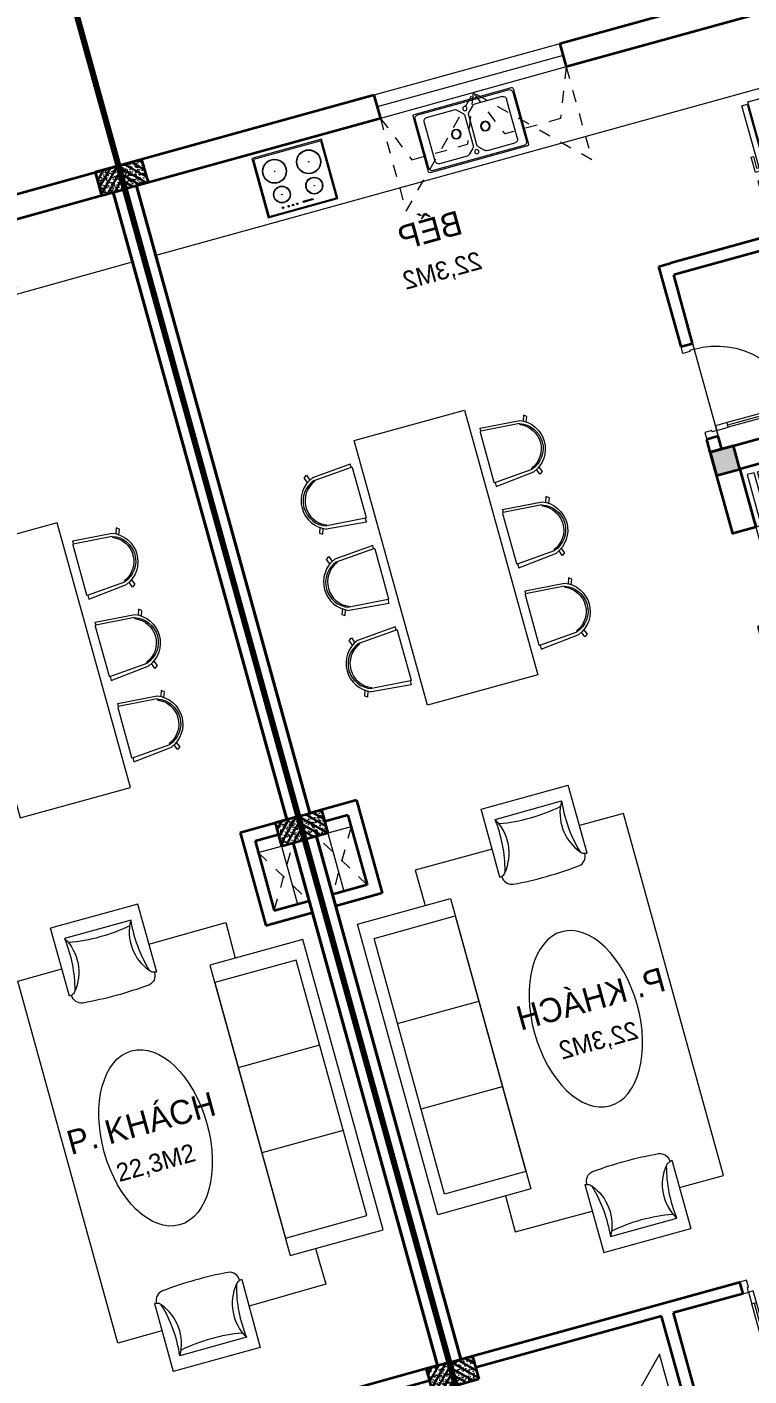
# Model space of a CAD drawing. Header units: metres. Extents: x 568336 to 569219, y 2065964 to 2066430.
# Drawn here: x 568537.99 to 568543.98, y 2066328.17 to 2066339.36 of the extents above; entities that cross this region are included whole.
import ezdxf

# ---------------------------------------------------------------- set-up
doc = ezdxf.new("R2010")
doc.units = ezdxf.units.M
for name, pattern in [('$AUDIT_BAD_LTYPE2', [0]), ('HIDDEN', [0.375, 0.25, -0.125]), ('HIDDEN2', [0.1875, 0.125, -0.0625])]:
    doc.linetypes.add(name, pattern=pattern)
doc.layers.get('0').update_dxf_attribs({"linetype": 'CONTINUOUS'})
for name, color, linetype, lineweight in [('-CONCRETE', 1, 'CONTINUOUS', 35), ('-DIM', 9, 'CONTINUOUS', 13), ('-DOOR', 137, 'CONTINUOUS', 9), ('-FURNITURE', 46, 'CONTINUOUS', 9), ('-HATCH', 8, 'CONTINUOUS', 5), ('-HIDE', 3, 'HIDDEN', 13), ('-LINE1', 7, 'CONTINUOUS', 18), ('-LINE2', 252, 'CONTINUOUS', 9), ('-STEEL1', 1, 'CONTINUOUS', 35), ('-WALL', 4, 'CONTINUOUS', 35), ('TEXT25', 2, 'CONTINUOUS', 13)]:
    doc.layers.add(name, color=color, linetype=linetype, lineweight=lineweight)
doc.styles.add('SVN_AVO_thuong', font='')
doc.styles.add('T1', font='', dxfattribs={"height": 200})
doc.styles.get('SVN_AVO_thuong').set_extended_font_data('SVN-Avo')
doc.styles.get('T1').set_extended_font_data('VNgeometric Light')

# ---------------------------------------------------------------- blocks, each defined once
blk = doc.blocks.new('*U152')
at = {"linetype": '$AUDIT_BAD_LTYPE2'}
for p, q in [((70, 100), (70, 699.9999999999982)), ((90, 699.9999999999982), (90, 100))]:
    blk.add_line(p, q, dxfattribs=at)
for points in [[(50, 699.9999999999982), (90, 699.9999999999982), (90, 799.9999999999982), (50, 799.9999999999982), (50, 699.9999999999982)], [(50, 702.9059272893337), (50, 100)], [(50, 100), (90, 100), (90, 0), (50, 0), (50, 100)]]:
    blk.add_lwpolyline(points)
for points in [[(118.2698876160139, 594.5156181119073), (118.2698876160139, 764.1349438079906), (90, 764.1349438079906), (90, 735.8650561920058), (112.6159100928053, 735.8650561920058), (112.6159100928053, 594.5156181119073)], [(0, 0), (50, 0), (50, -40), (60, -40), (60, -99.99999999999272), (0, -99.99999999999272)], [(899.9999999999982, 1.3252863207713e-28), (849.9999999999982, 1.3252863207713e-28), (849.9999999999982, -40.00000000000001), (839.9999999999982, -40.00000000000001), (839.9999999999982, -99.99999999999272), (899.9999999999982, -99.99999999999272)]]:
    blk.add_lwpolyline(points, close=True)
at = {"linetype": '$AUDIT_BAD_LTYPE2', "ltscale": 0.3}
blk.add_arc((50, 0), 799.9999999999982, 0, 90, dxfattribs=at)
blk = doc.blocks.new('*U150')
at = {"linetype": '$AUDIT_BAD_LTYPE2'}
for p, q in [((70, 100), (69.99999999999999, 600.0000000000018)), ((89.99999999999999, 600.0000000000018), (90, 100))]:
    blk.add_line(p, q, dxfattribs=at)
for points in [[(49.99999999999999, 600.0000000000018), (89.99999999999999, 600.0000000000018), (89.99999999999999, 700.0000000000018), (49.99999999999999, 700.0000000000018), (49.99999999999999, 600.0000000000018)], [(49.99999999999999, 602.9059272893373), (50, 100)], [(50, 100), (90, 100), (90, 0), (50, 0), (50, 100)]]:
    blk.add_lwpolyline(points)
for points in [[(118.2698876160139, 494.515618111911), (118.2698876160139, 664.1349438079942), (89.99999999999999, 664.1349438079942), (89.99999999999999, 635.8650561920094), (112.6159100928053, 635.8650561920094), (112.6159100928053, 494.515618111911)], [(0, 0), (50, 0), (50, -40), (60, -40), (60, -99.99998804123416), (0, -99.99998804123416)], [(800.0000000000018, 7.105427357600876e-15), (750.0000000000018, 7.105427357600876e-15), (750.0000000000018, -40), (740.0000000000018, -40), (740.0000000000018, -99.99998804123415), (800.0000000000018, -99.99998804123415)]]:
    blk.add_lwpolyline(points, close=True)
at = {"linetype": '$AUDIT_BAD_LTYPE2', "ltscale": 0.3}
blk.add_arc((50, 0), 700.0000000000018, 0, 90, dxfattribs=at)
blk = doc.blocks.new('X-5M-DH-2-CORE$0$A$C75E80C28')
at = {"layer": '-LINE2', "linetype": 'Continuous', "ltscale": 2}
for p, q in [((-510.0000099998433, -21.5000000000291), (-510.0000099998579, -50.60000000000582)), ((-506.8000099998899, -21.5000000000291), (-510.0000099998433, -21.5000000000291)), ((-510.0000099998579, -108.5000000000291), (-510.0000099998433, -79.39999999999418)), ((-506.8000099998899, -21.5000000000291), (-506.8000099999044, -50.60000000000582)), ((-506.8000099999044, -108.5000000000291), (-506.8000099998899, -79.39999999999418)), ((-456.2000100000296, -56.79999999998836), (-500.6000099999364, -56.80000000001746)), ((-456.2000100000441, -60), (-500.600009999951, -60.0000000000291)), ((-456.2000100000296, -70), (-500.6000099999364, -70.0000000000291)), ((-456.2000100000296, -73.19999999995343), (-500.6000099999364, -73.19999999998254)), ((-453.2000100000441, -63), (-453.2000100000296, -67)), ((-450.0000099998579, -63), (-450.0000099998433, -67)), ((450.0000100000616, -63), (450.0000100000761, -67)), ((453.200010000015, -63), (453.2000100000296, -67)), ((456.2000100000296, -56.79999999998836), (500.6000100000529, -56.79999999998836)), ((456.200010000015, -60), (500.6000100000383, -60)), ((456.2000100000296, -70), (500.6000100000529, -70)), ((456.2000100000296, -73.19999999995343), (500.6000100000529, -73.19999999995343)), ((506.8000100001227, -21.5), (510.0000100000761, -21.5)), ((506.8000100001227, -21.5), (506.8000100001082, -50.59999999997672)), ((506.8000100001227, -108.5), (506.8000100001227, -79.39999999996508)), ((510.0000100000761, -21.5), (510.0000100000616, -50.59999999997672)), ((510.0000100000761, -108.5), (510.0000100000761, -79.39999999996508)), ((-731.0000002632733, -148.9999999649008), (730.9999997367267, -148.9999999649299)), ((-731.0000002698944, -1304.999999934109), (-731.0000002632733, -148.9999999649008)), ((-700.0000002632733, -178.9999999649008), (699.9999997367267, -178.9999999649299)), ((-700.0000002699089, -1224.999999934109), (-700.0000002632733, -178.9999999649008)), ((-556.8000102631631, -112.4999999912397), (-560.0000102631166, -112.4999999912397)), ((456.800009736864, -112.4999999912397), (460.0000097368174, -112.4999999912397)), ((699.9999997300911, -1224.999999934109), (699.9999997367267, -178.9999999649299)), ((730.9999997301056, -1304.999999934109), (730.9999997367267, -148.9999999649299)), ((-700.0000002699089, -1224.999999934109), (-400.0000002699089, -1224.999999934138)), ((-400.0000002698944, -1304.999999934138), (-400.0000002699089, -1224.999999934138)), ((699.9999997300911, -1224.999999934109), (399.9999997300911, -1224.999999934109)), ((399.9999997301056, -1304.999999934109), (399.9999997300911, -1224.999999934109)), ((839.9999997301056, -1304.999999934109), (-840.0000002698944, -1304.999999934109)), ((-840.0000002698944, -1364.999999934109), (-840.0000002698944, -1304.999999934109)), ((424.9999997301056, -1308.999999934109), (-425.0000002698944, -1308.999999934109)), ((-425.0000002699089, -1342.999999934109), (-425.0000002698944, -1308.999999934109)), ((424.9999997300911, -1342.999999934109), (-425.0000002699089, -1342.999999934109)), ((-2.6989437174052e-07, -1308.999999934109), (-2.699089236557484e-07, -1342.999999934109)), ((424.9999997300911, -1342.999999934109), (424.9999997301056, -1308.999999934109)), ((839.9999997301056, -1364.999999934109), (839.9999997301056, -1304.999999934109)), ((839.9999997301056, -1364.999999934109), (-840.0000002698944, -1364.999999934109)), ((839.9999997301056, -1394.999999934109), (-840.0000002698944, -1394.999999934109)), ((-840.0000002698944, -1394.999999934109), (-840.0000002698944, -1454.999999934109)), ((-435.0000002698944, -1449.999999934109), (-435.0000002699089, -1459.999999934109)), ((-435.0000002698944, -1449.999999934109), (-400.0000002698944, -1449.999999934138)), ((-433.4000002698012, -1451.599999934086), (-433.4000002698012, -1458.399999934074)), ((-433.4000002698012, -1451.599999934086), (-401.6000002697547, -1451.599999934086)), ((429.9999997300911, -1405.999999934138), (-430.0000002699089, -1405.999999934109)), ((-430.0000002699089, -1405.999999934109), (-430.0000002698944, -1445.999999934109)), ((429.9999997301056, -1445.999999934138), (-430.0000002698944, -1445.999999934109)), ((-401.6000002697547, -1451.599999934086), (-401.6000002697256, -1498.399999934074)), ((399.9999997301056, -1449.999999934109), (-400.0000002698944, -1449.999999934138)), ((-400.0000002698944, -1449.999999934138), (-400.0000002698653, -1499.999999934138)), ((-2.699089236557484e-07, -1405.999999934109), (-2.6989437174052e-07, -1445.999999934109)), ((399.9999997301056, -1449.999999934109), (399.9999997301347, -1499.999999934109)), ((434.9999997301056, -1449.999999934109), (399.9999997301056, -1449.999999934109)), ((401.5999997301988, -1451.599999934086), (401.5999997302279, -1498.399999934074)), ((433.3999997302453, -1451.599999934086), (401.5999997301988, -1451.599999934086)), ((429.9999997300911, -1405.999999934138), (429.9999997301056, -1445.999999934138)), ((433.3999997302453, -1451.599999934086), (433.3999997302453, -1458.399999934074)), ((434.9999997301056, -1449.999999934109), (434.9999997301056, -1459.999999934109)), ((839.9999997301056, -1394.999999934109), (839.9999997301056, -1454.999999934109)), ((-840.0000002698944, -1454.999999934109), (-435.0000002698944, -1454.999999934109)), ((-435.0000002699089, -1459.999999934109), (-425.0000002699089, -1459.999999934109)), ((-435.0000002698653, -1489.999999934109), (-435.0000002698653, -1499.999999934109)), ((-435.0000002698653, -1489.999999934109), (-425.0000002698653, -1489.999999934109)), ((-435.0000002698653, -1499.999999934109), (-400.0000002698653, -1499.999999934138)), ((-433.4000002698012, -1458.399999934074), (-425.0000002698944, -1458.399999934074)), ((-433.4000002697721, -1491.599999934086), (-433.4000002697721, -1498.399999934074)), ((-433.4000002697721, -1491.599999934086), (-425.0000002698653, -1491.599999934086)), ((-433.4000002697721, -1498.399999934074), (-401.6000002697256, -1498.399999934074)), ((-425.0000002698944, -1458.399999934074), (-425.0000002699089, -1459.999999934109)), ((-425.0000002698653, -1489.999999934109), (-425.0000002698653, -1491.599999934086)), ((434.9999997301347, -1499.999999934109), (399.9999997301347, -1499.999999934109)), ((433.3999997302744, -1498.399999934074), (401.5999997302279, -1498.399999934074)), ((433.3999997302453, -1458.399999934074), (424.9999997301056, -1458.399999934074)), ((424.9999997301056, -1458.399999934074), (424.9999997301056, -1459.999999934109)), ((434.9999997301056, -1459.999999934109), (424.9999997301056, -1459.999999934109)), ((424.9999997301347, -1489.999999934109), (424.9999997301347, -1491.599999934086)), ((434.9999997301347, -1489.999999934109), (424.9999997301347, -1489.999999934109)), ((433.3999997302744, -1491.599999934086), (424.9999997301347, -1491.599999934086)), ((433.3999997302744, -1491.599999934086), (433.3999997302744, -1498.399999934074)), ((839.9999997301056, -1454.999999934109), (434.9999997301056, -1454.999999934109)), ((434.9999997301347, -1489.999999934109), (434.9999997301347, -1499.999999934109))]:
    blk.add_line(p, q, dxfattribs=at)
for points in [[(-450.0000000000146, 0), (-450, -130), (450, -130), (449.9999999999854, 0)], [(-200, -29), (200.0000000001164, -29), (200.0000000001164, -101), (-200, -101)], [(-36.0000002632587, -583.9999999649008), (35.9999997367413, -583.9999999649008), (35.99999973675585, -983.9999999649008), (-36.00000026324415, -983.9999999649008)]]:
    blk.add_lwpolyline(points, close=True, dxfattribs=at)
for points in [[(-780.0000002632587, -788.9999999649008), (-751.0000002632587, -788.9999999649299, 0.414213562373095), (-750.0000002632733, -787.9999999649008), (-750.0000002632587, -783.9999999649008), (-750.0000002632587, -779.9999999649008, 0.414213562373095), (-751.0000002632733, -778.9999999649299), (-780.0000002632733, -778.9999999649881, -0.2569775838576673), (-784.1207396915852, -781.9399999648449), (-797.9000002631656, -781.939999964874, -0.414213562373095), (-800.9000002631656, -778.939999964874), (-804.0000002632587, -749.4999999649008, 0.414213562373095), (-807.0000002632587, -746.4999999649008), (-812.0000002632587, -746.4999999649008), (-812.0000002632587, -783.9999999649008), (-812.0000002632587, -821.4999999649008), (-807.0000002632587, -821.4999999649008, 0.414213562373095), (-804.0000002632587, -818.4999999649008), (-800.9000002631656, -789.0599999648693, -0.414213562373095), (-797.9000002631656, -786.0599999648693), (-784.1207396915852, -786.0599999648402, -0.2569775838576673), (-780.0000002632587, -788.9999999647553)], [(779.9999997367413, -788.9999999649299), (750.9999997367413, -788.9999999649008, -0.414213562373095), (749.9999997367267, -787.9999999649299), (749.9999997367413, -783.9999999649299), (749.9999997367413, -779.9999999649299, -0.414213562373095), (750.9999997367267, -778.9999999649008), (779.9999997368432, -778.9999999650172, 0.2569775838576673), (784.1207391653006, -781.939999964874), (797.899999736881, -781.9399999648449, 0.414213562373095), (800.899999736881, -778.9399999648449), (803.9999997367413, -749.4999999649008, -0.414213562373095), (806.9999997367413, -746.4999999649008), (811.9999997367413, -746.4999999649008), (811.9999997367413, -783.9999999649008), (811.9999997367413, -821.4999999649008), (806.9999997367413, -821.4999999649008, -0.414213562373095), (803.9999997367413, -818.4999999649008), (800.899999736881, -789.0599999648402, 0.414213562373095), (797.899999736881, -786.0599999648402), (784.1207391653006, -786.0599999648693, 0.2569775838576672), (779.9999997368577, -788.9999999647844)]]:
    blk.add_lwpolyline(points, format="xyb", dxfattribs=at)
for centre, radius, start, end in [((-500.600009999951, -50.60000000000582), 9.400000000001475, 180, 270), ((-500.6000099999364, -79.39999999999418), 9.399999999997844, 90, 180), ((-500.600009999951, -50.60000000000582), 6.200000000004374, 180, 270), ((-500.6000099999364, -79.39999999999418), 6.19999999999734, 90, 180), ((-456.2000100000441, -63), 6.19999999999713, 0, 90), ((-456.2000100000441, -63), 3.000000000000045, 0, 90), ((-456.2000100000296, -67), 6.20000000000076, 270, 0), ((-456.2000100000296, -67), 2.999999999999834, 270, 0), ((456.200010000015, -63), 6.19999999999713, 90, 180), ((456.2000100000296, -67), 6.20000000000076, 180, 270), ((456.200010000015, -63), 3.000000000000045, 90, 180), ((456.2000100000296, -67), 2.999999999999834, 180, 270), ((500.6000100000383, -50.59999999997672), 6.200000000004374, 270, 0), ((500.6000100000383, -50.59999999997672), 9.400000000001475, 270, 0), ((500.6000100000529, -79.39999999996508), 9.399999999997844, 0, 90), ((500.6000100000529, -79.39999999996508), 6.19999999999734, 0, 90)]:
    blk.add_arc(centre, radius, start, end, dxfattribs=at)
blk = doc.blocks.new('A$C5C575821')
at = {"layer": '-CONCRETE'}
h = blk.add_hatch(color=256, dxfattribs=at)
h.dxf.hatch_style = 1
h.paths.add_polyline_path([(-0.00237559899687767, 200.0000000000146), (-0.00237559899687767, 1.455191522836685e-11), (199.9976244010031, 1.455191522836685e-11), (199.9976244010031, 200.0000000000146)])
blk.add_lwpolyline([(-0.00237559899687767, 1.455191522836685e-11), (199.9976244010031, 1.455191522836685e-11), (199.9976244010031, 200.0000000000146), (-0.00237559899687767, 200.0000000000146)], close=True, dxfattribs=at)
blk = doc.blocks.new('A$C3F71457E')
at = {"layer": '-CONCRETE'}
blk.add_lwpolyline([(-8.760252967476845e-09, -100.0000002632005), (0, 400), (-1500, 400.0000000000582), (-1500.00000001755, -1399.999999999942), (-1.754960976541042e-08, -1400), (-7.895869202911854e-08, -900.0000002632005), (199.9999999912397, -900.0000002982852), (199.9999999824504, -1600), (-1700.00000001755, -1600), (-1700, 600), (200, 600), (199.9999999912397, -100.0000002982852), (6.140908226370811e-08, -100.0000002632005)], dxfattribs=at)
at = {"layer": '-LINE1'}
blk.add_line((-7.895869202911854e-08, -900.0000002632005), (-8.760252967476845e-09, -100.0000002632005), dxfattribs=at)
at = {"layer": '-WALL'}
for p in [(-1699.997624401003, 399.9999999999854), (0.00237559899687767, 399.9999999999854), (-1699.997624401081, -1599.999999999959), (0.002375601565972829, -1600.000000021305)]:
    blk.add_blockref('A$C5C575821', p, dxfattribs=at)
at = {"color": 2, "rotation": 90}
blk.add_blockref('X-5M-DH-2-CORE$0$A$C75E80C28', (-1500.00000000876, -499.9999999999418), dxfattribs=at)
blk = doc.blocks.new('A$C23F441E4')
at = {"ltscale": 3}
blk.add_lwpolyline([(-300, -0.0002277038292959332), (-300, -510.0002277038293), (300, -510.0002277038293), (300, -0.0002277038292959332), (-300, -0.0002277038292959332)], dxfattribs=at)
for points in [[(-290, -10.0002277038293), (-290, -500.0002277038293), (290, -500.0002277038293), (290, -10.0002277038293)], [(-99.92361733876169, -45.7805013358593), (-15.01730352267623, -45.7805013358593), (-15.01730352267623, -56.33586340083275), (-99.92361733876169, -56.33586340083275)]]:
    blk.add_lwpolyline(points, close=True, dxfattribs=at)
for centre, radius in [((-139, -156.0002277038293), 70), ((-139, -156.0002277038293), 67), ((36.90287313051522, -47.90127239702269), 6.597286366527707), ((74.40287313051522, -47.90127239702269), 6.597286366527707), ((139, -156.0002277038293), 70), ((139, -156.0002277038293), 67), ((111.9028731305152, -47.90127239702269), 6.597286366527707), ((160.4028731305152, -47.90127239702269), 6.597286366527707), ((-139, -156.0002277038293), 2), ((139, -156.0002277038293), 2), ((-147.0336941294372, -358.653199238237), 100), ((-147.0336941294372, -358.653199238237), 97), ((147.0336941294372, -358.653199238237), 100), ((147.0336941294372, -358.653199238237), 97), ((-147.0336941294372, -358.653199238237), 2), ((147.0336941294372, -358.653199238237), 2)]:
    blk.add_circle(centre, radius, dxfattribs=at)
blk = doc.blocks.new('A$C14986441')
at = {"ltscale": 3}
for p, q in [((-250.0000004096655, 420.0579938191804), (-250.0000000046566, -419.9420061808196)), ((239.9999995855615, 430.0579940553871), (-240.0000004144385, 430.0579938240116)), ((169.9999996216502, 355.0579940216267), (-170.0000003783498, 355.0579938577721)), ((249.9999999953434, -419.9420059388503), (249.9999995903345, 420.0579940611497)), ((-200.0000003639143, 325.0579938432784), (-200.0000002492452, 87.48440071480582)), ((199.9999997507548, 87.48440090671647), (199.9999996360857, 325.0579940361204)), ((-191.2132036748226, 66.27119728422258), (-148.7867967832135, 23.84479043312604)), ((-127.5735933431424, 15.05799387820298), (127.5735929142684, 15.05799400119577)), ((148.7867963454919, 23.84479057660792), (191.213203196472, 66.27119746763492)), ((-200.0000000505825, -324.9420061567216), (-200.0000001650769, -87.36841302824905)), ((-191.2132036109688, -66.15520958823618), (-148.7867967602797, -23.72880269627785)), ((-127.5735933287069, -14.94200612179702), (127.5735929288203, -14.94200599880423)), ((148.7867963684257, -23.72880255279597), (191.2132032602094, -66.15520940389251)), ((199.9999998349231, -87.36841283540707), (199.9999999494175, -324.9420059638796)), ((-240, -429.9420061759884), (240, -429.9420059446129)), ((169.9999999639113, -354.9420059783733), (-170.0000000360887, -354.9420061422279))]:
    blk.add_line(p, q, dxfattribs=at)
blk.add_lwpolyline([(239.9999999807333, -389.9420059446129), (239.99999960477, 390.0579940553871, 0.414213562373095), (209.9999995903345, 420.0579940408934), (-210.0000004096655, 420.0579938384471, 0.414213562373095), (-240.00000039523, 390.0579938240116), (-240.0000000192667, -389.9420061759884, 0.414213562373095), (-210.0000000046566, -419.9420061615529), (209.9999999953434, -419.9420059591066, 0.414213562373095)], format="xyb", close=True, dxfattribs=at)
for centre, radius in [((-2.675224095582962e-07, 125.0579939396703), 40), ((-2.675224095582962e-07, 125.0579939396703), 35), ((-185.5000002072193, 0.05799385026330128), 17.5), ((185.4999997927807, 0.05799402913544327), 17.5), ((-1.469743438065052e-07, -124.9420060603297), 40), ((-1.469743438065052e-07, -124.9420060603297), 35)]:
    blk.add_circle(centre, radius, dxfattribs=at)
for centre, radius, start, end in [((-240.0000004096655, 420.0579938240116), 10, 90.00000002668041, 180.0000000266804), ((-170.0000003639143, 325.0579938577721), 30, 90.00000002668041, 180.0000000266804), ((169.9999996360857, 325.0579940216267), 30, 2.668042644536231e-08, 90.00000002668041), ((239.9999995903345, 420.0579940553871), 10, 2.668042644536231e-08, 90.00000002668041), ((-170.0000002492452, 87.48440073023085), 30, 180.0000000266804, 225.0000000235824), ((-127.5735933576361, 45.05799387820298), 30, 225.0000000235824, 270.0000000266804), ((127.5735928997747, 45.05799400119577), 30, 270.0000000266804, 315.0000000235823), ((169.9999997507548, 87.48440089315409), 30, 315.0000000235823, 2.668042644536231e-08), ((-170.0000001650769, -87.36841301375534), 30, 135.0000000235824, 180.0000000266804), ((-127.5735933142714, -44.94200612179702), 30, 90.00000002668041, 135.0000000235824), ((127.5735929432558, -44.94200599880423), 30, 45.00000002358239, 90.00000002668041), ((169.9999998349231, -87.36841284896946), 30, 2.668042644536231e-08, 45.00000002358239), ((-170.0000000505825, -324.9420061422279), 30, 180.0000000266804, 270.0000000266804), ((169.9999999494175, -324.9420059783733), 30, 270.0000000266804, 2.668042644536231e-08), ((-240.0000000046566, -419.9420061759884), 10, 180.0000000266804, 270.0000000266804), ((239.9999999953434, -419.9420059446129), 10, 270.0000000266804, 2.668042644536231e-08)]:
    blk.add_arc(centre, radius, start, end, dxfattribs=at)
blk = doc.blocks.new('ghe11asdsdsdsd')
at = {"layer": '-FURNITURE', "ltscale": 5}
for p, q in [((-454.1512245237245, 641.9073886275291), (-454.093361600535, -60.42008052262099)), ((446.9845405295782, 642.5119281820953), (445.2090906954836, -59.49456913078757)), ((339.4434767446655, 74.7769195077999), (-347.9447826922697, 73.86721415390639)), ((445.2090906954836, -59.49456913078757), (-454.093361600535, -60.42008052262099))]:
    blk.add_line(p, q, dxfattribs=at)
for centre, radius, start, end in [((-329.6609394550032, 640.4347183164282), 102.5030657496747, 97.790878171796, 180.4720192216976), ((13.76703277978231, -3057.035900902003), 3815.794779152998, 85.15051378916075, 95.37323135559144), ((322.4963123202615, 643.5363927781655), 102.5030657496747, 359.5521671507362, 82.23330821456577), ((-556.8192392717756, 172.0380743239075), 480.9551723817158, 73.62802494144414, 77.67439557183955), ((-435.3449582978792, 585.5188594441861), 49.99999999999999, 17.29045382422632, 73.62802494144414), ((-752.7215750947944, 311.3200961878028), 469.2846926992153, 329.6029749418909, 39.82713105222346), ((-1717.077797784907, 235.4868877488407), 1378.639231958857, 353.2676599931669, 15.34770349738529), ((744.7327549548354, 311.2790322922665), 469.2468948897888, 140.0381535895592, 210.2652298418676), ((1708.833027020766, 233.2264510887835), 1378.526022415482, 164.5192846221356, 186.6002375866197), ((428.017340289487, 586.1773279104382), 49.99999999999999, 106.2083736517696, 162.5459446768903), ((548.310481298744, 172.35137315467), 480.9551723817158, 102.1620030057203, 106.2083736517696), ((-1.445652381749824, -1576.057105405802), 1730.279692069412, 79.6029490361376, 100.5814174655623)]:
    blk.add_arc(centre, radius, start, end, dxfattribs=at)
blk = doc.blocks.new('SOFA 2500')
at = {"layer": '-FURNITURE'}
for p, q in [((267948.7536068321, 8788.429872642053), (268648.7536068321, 8788.429872642053)), ((267948.7536068321, 8055.096539308724), (268648.7536068321, 8055.096539308724))]:
    blk.add_line(p, q, dxfattribs=at)
for points in [[(267848.7536068321, 9671.763205975389), (268648.7536068321, 9671.763205975389), (268648.7536068321, 7171.763205975389), (267848.7536068321, 7171.763205975389)], [(267948.7536068321, 9521.763205975389), (268648.7536068321, 9521.763205975389), (268648.7536068321, 7321.763205975389), (267948.7536068321, 7321.763205975389)]]:
    blk.add_lwpolyline(points, close=True, dxfattribs=at)
blk = doc.blocks.new('ghe 400')
blk.add_wipeout([(-230.18867924437518, 7.547169807400223), (-200.0000000009204, 309.4339622607183), (-194.44181669050522, 322.2332054417873), (-188.77143577672973, 333.36406349605613), (-230.1886792450075, 347.1698113182533), (-215.09433962401909, 369.81132075100254), (-175.84824801372565, 354.11288410781253), (-147.27426522626547, 387.0010055543705), (-125.46553694424324, 404.94054309733156), (-96.60556802359702, 422.40516945156014), (-61.06395139734923, 436.467637745561), (-31.892588169287592, 442.9389499862957), (1.810754054732115, 445.3084971378314), (25.363171995651783, 443.81574772336876), (48.970076927283344, 439.66838338456614), (69.6070613605525, 433.74376242779385), (91.94279312028607, 424.6786215899938), (114.72942051153655, 412.1693786348003), (126.97826376540934, 403.84447503656156), (140.4397397866892, 393.1503139008121), (154.96338411631473, 379.40719171667274), (166.56400400887833, 366.3365674004458), (175.84824801407558, 354.112884106969), (215.09433962563503, 369.81132075311143), (230.1886792474677, 347.16981131783086), (188.77143577876745, 333.36406349436857), (199.99999996751967, 309.4339623510041), (222.6415094349827, 7.547169807123282), (199.4339622647642, 7.547169809166917), (194.61095721848824, -2.599335857667029e-09), (-194.61095721648053, -4.5497472456190735e-09), (-198.27631863994839, 1.5992463081383903), (-199.4339622650075, 7.5471698091935195)]).dxf.layer = '-LINE2'
at = {"layer": '-FURNITURE', "linetype": 'Continuous'}
for points in [[(-175.8482480105013, 354.1128841089085), (-215.0943396259099, 369.8113207584247), (-230.1886792462319, 347.1698113204911), (-188.7714357730001, 333.3640634976327)], [(-199.4339622668922, 7.54716981202364), (-230.1886792425066, 7.547169807367027), (-199.9999999981374, 309.4339622640982)], [(175.8482480142266, 354.1128841126338), (215.0943396259099, 369.8113207528368), (230.1886792462319, 347.1698113223538), (188.7714357785881, 333.3640634929761)], [(222.6415094323456, 7.547169811092317), (199.9999999962747, 309.4339622640982)], [(-177.3584905620664, 301.8867924520746), (-169.8113207574934, 301.8867924520746)], [(-177.3584905620664, 301.8867924520746), (-169.8113207574934, 301.8867924520746)], [(177.358490569517, 301.8867924520746), (169.8113207556307, 301.8867924539372)], [(199.4339622631669, 7.547169807367027), (222.6415094323456, 7.547169811092317)]]:
    blk.add_lwpolyline(points, dxfattribs=at)
blk.add_lwpolyline([(177.358490569517, 301.8867924520746), (199.5969537682831, 5.373949736356735, -0.4363134021215077), (194.6109572146088, -9.313225746154785e-10), (-194.6109572183341, -2.793967723846436e-09, -0.4363134021215077), (-199.5969537720084, 5.373949742875993), (-177.3584905620664, 301.8867924520746)], format="xyb", dxfattribs=at)
for centre, radius, start, end in [((3.725290298461914e-09, 230.1886792453006), 215.1274386989701, 21.61477901766715, 158.3852210815501), ((-1.862645149230957e-09, 243.5072142081335), 186.7196008241607, 18.21955213301437, 161.7804477656144), ((9.313225746154785e-09, 231.4543435731903), 183.8385555632603, 22.52715178835513, 157.4728481623555)]:
    blk.add_arc(centre, radius, start, end, dxfattribs=at)
blk = doc.blocks.new('ghee')
at = {"layer": '-DIM', "xscale": -0.9999999999999998, "rotation": 179.9999999999999}
blk.add_blockref('ghe 400', (-9.48268585652113, -100.0000000018626), dxfattribs=at)
blk = doc.blocks.new('A$C55AD6C8F')
at = {"ltscale": 3}
for p, q in [((-750, 623.9554341743351), (-750, 1000.000000000058)), ((-750, 1000.000000000058), (-704.3477934409166, 1000.000000000058)), ((-704.3477934409166, 1000.000000000058), (-704.3477934409166, 623.9554341743351)), ((0, 1000), (-695.2173631351907, 1000.000000000058)), ((-695.2173631351907, 1000.000000000058), (-695.2173631351907, 5.820766091346741e-11)), ((0, 0), (0, 1000)), ((-704.3477934409166, 623.9554341743351), (-749.9999999999418, 623.9554341743351)), ((-750, 613.395983129798), (-750, 17.63542316207895)), ((-704.3477934409166, 613.395983129798), (-749.9999999999418, 613.3959831297398)), ((-704.3477934409166, 17.63542316207895), (-704.3477934409166, 613.395983129798)), ((-750, 17.63542316207895), (-704.3477934409166, 17.63542316207895)), ((-695.2173631351907, 5.820766091346741e-11), (0, 0))]:
    blk.add_line(p, q, dxfattribs=at)
at = {"ltscale": 3, "elevation": -2.790667130434782e-09}
for points in [[(-750.0000000003492, 688.433921672462), (-750.0000000003492, 656.9339216743247), (-790.097850547405, 656.9339216743247), (-790.097850547405, 788.4142628387199), (-770.7718286834424, 788.4142628387199), (-770.7718286834424, 688.433921672462)], [(-750.0000000003492, 548.917495631671), (-750.0000000003492, 580.4174956298084), (-790.097850547405, 580.4174956298084), (-790.097850547405, 448.9371544654132), (-770.7718286834424, 448.9371544654132), (-770.7718286834424, 548.917495631671)]]:
    blk.add_lwpolyline(points, close=True, dxfattribs=at)
blk = doc.blocks.new('D16')
at = {"layer": '-DOOR'}
for p, q in [((0, 200), (1600, 200)), ((0, 100), (1600, 100)), ((0, 0), (1600, 0))]:
    blk.add_line(p, q, dxfattribs=at)
at = {"layer": '-LINE2', "linetype": 'HIDDEN2', "ltscale": 10}
for p, q in [((0, 0), (0, -800)), ((0, -800), (800, 0)), ((0, 0), (160.3887441940024, -400)), ((800, 0), (639.6112558059976, -400)), ((1600, -800), (800, 0)), ((800, 0), (960.3887441940024, -400)), ((1600, 0), (1439.611255805998, -400)), ((1600, 0), (1600, -800)), ((160.3887441940024, -400), (639.6112558059976, -400)), ((1439.611255805998, -400), (960.3887441940024, -400))]:
    blk.add_line(p, q, dxfattribs=at)
blk = doc.blocks.new('18x35')
at = {"layer": '-HATCH'}
h = blk.add_hatch(dxfattribs=at)
h.set_pattern_fill('CHAU-01', color=256, scale=10, angle=-1.272221872585407e-14, pattern_type=2)
h.set_pattern_definition([(49.99999999999999, (0, 0), (71.72601826007535, -6.275213498259527), [7.5, -82.5]), (355, (0, 0), (-13.87513336129999, 75.21921337000119), [6, -66]), (100.4514, (5.977167999997619, -0.5229339999999638), (57.85093817140217, 68.94395420609534), [6.374019000000001, -70.1142112]), (46.18419999999998, (0, 20), (106.7241048625644, -16.55190143290183), [11.25, -123.75]), (96.63559999999998, (8.89367449999554, 18.62066930000003), (93.46627055487036, 97.41178709004416), [9.561028799999994, -105.1713]), (351.1842, (0, 20), (93.46619451336275, 97.41186009253245), [9, -99]), (20.99999999999998, (10, 15), (59.69070521184616, -40.2618890665339), [7.5, -82.5]), (326.0000000000001, (10, 15), (24.33153319215819, 72.5150045046853), [6, -66]), (71.45139999999999, (14.97422329999972, 11.64483940000002), (84.022262858149, 32.25304967099522), [6.374019000000001, -70.1142112]), (37.49999999999998, (0, 0), (1.215985531729074, 33.28938538313115), [0, -65.19999999999999, 0, -67, 0, -66.25]), (7.499999999999987, (0, 0), (26.30695374421487, 39.44117118823602), [0, -38.2, 0, -63.7, 0, -25.25]), (327.5, (-22.30000000000291, 0), (53.3822436172409, -2.255487173437988), [0, -25, 0, -78, 0, -103.5]), (317.5, (-32.30000000000291, 0), (58.31861693423862, 10.01049823323176), [0, -32.5, 0, -51.8, 0, -73.5]), (44.99999999999999, (0, 0), (-30.05203820042826, 30.05203820042828), []), (44.99999999999999, (0, 12.25), (-30.05203820042826, 30.05203820042828), [])])
h.paths.add_polyline_path([(96508.03118051568, 47993.04977023201), (96508.03118051568, 47793.04977023201), (96708.03118051568, 47793.04977023201), (96708.03118051568, 47993.04977023201)])
at = {"layer": '-STEEL1'}
blk.add_lwpolyline([(96508.03118051568, 47793.04977023201), (96708.03118051568, 47793.04977023201), (96708.03118051568, 47993.04977023201), (96508.03118051568, 47993.04977023201)], close=True, dxfattribs=at)
blk = doc.blocks.new('M1-T2')
at = {"layer": '-CONCRETE', "color": 1, "linetype": 'HIDDEN', "ltscale": 10, "const_width": 50}
blk.add_lwpolyline([(191581.7177010371, 50951.98888872014), (197581.6939540912, 50951.98888872005), (197581.7429788466, 30952.01227472891), (191581.7667257926, 30952.01227472891)], close=True, dxfattribs=at)
at = {"layer": '-DOOR'}
blk.add_lwpolyline([(193381.8802313541, 46262.20228940465), (193381.8802313541, 45462.20228940465)], dxfattribs=at)
at = {"layer": '-FURNITURE'}
for p, q in [((191681.9303790401, 48151.96148380892), (197481.8391497153, 48151.92901662459)), ((196767.1299400558, 42664.10275799407), (196763.1214681568, 42358.32856262861))]:
    blk.add_line(p, q, dxfattribs=at)
blk.add_lwpolyline([(196303.1822970546, 46233.59078977592), (195353.1822970546, 46233.5907897233), (195353.1822970546, 43955.41373740297), (196303.1822970546, 43955.41373745559)], close=True, dxfattribs=at)
for points in [[(195353.690136233, 39541.26619862595), (194974.2131251222, 39539.4583796049), (194974.1767102166, 42655.01620646146), (195353.6866041011, 42656.82419738676)], [(196104.8084155508, 42660.75090447355), (196767.1299400558, 42664.10275799407)], [(196763.1214681568, 39858.32846837021), (196767.1644500145, 39549.92178483728), (196104.8524042244, 39545.19311721103)], [(195881.8225619986, 37651.71698350468), (195881.8225622091, 38251.71698350468), (196481.8225619986, 37651.71698329443)]]:
    blk.add_lwpolyline(points, dxfattribs=at)
blk.add_ellipse((195729.6025699445, 41097.21506849396), major_axis=(1.314982500245877e-07, 749.5763598198391), ratio=0.5899940615450746, dxfattribs=at)
at = {"layer": '-HIDE', "ltscale": 10}
for p, q in [((197181.8391494175, 43152.00429990316), (197482.0738455557, 42652.15169003246)), ((197181.8391494175, 42652.00481951112), (197481.8391494175, 43152.00326068724))]:
    blk.add_line(p, q, dxfattribs=at)
at = {"layer": '-LINE1'}
for p, q in [((197181.8391494175, 43152.01209413815), (197382.2435196279, 43152.01209414222)), ((197382.2435196279, 43152.01209414222), (197382.2435196279, 42651.89095465434))]:
    blk.add_line(p, q, dxfattribs=at)
at = {"layer": '-LINE1', "lineweight": 18}
blk.add_lwpolyline([(191581.7411493842, 50951.93153578669), (197581.7174024383, 50951.9315357866), (197581.7664271937, 30951.95492153367), (191581.7901741396, 30951.95492153367)], close=True, dxfattribs=at)
at = {"layer": '-WALL'}
for p, q in [((191581.7226036119, 48951.9288357351), (193781.7226036119, 48951.9288357351)), ((193781.7226036119, 48951.9288357351), (193781.7226036119, 48751.92883573513)), ((195381.7226036119, 48951.9288357351), (197581.8356526518, 48951.9288357351)), ((195381.7226036119, 48951.9288357351), (195381.7226036119, 48751.9288357351)), ((197581.8715208228, 33951.95400909492), (197581.8356526518, 48951.9288357351)), ((191681.9337375843, 48751.9288357351), (193781.7226036119, 48751.92883573513)), ((195381.7226036119, 48751.9288357351), (197481.8391498496, 48751.9288357351)), ((197481.8391486414, 43352.01209414222), (197481.8391498496, 48751.96411702913)), ((197481.8391498496, 48751.9288357351), (197481.8391494373, 43352.01209414222)), ((191681.9165219333, 46951.92841931505), (193381.9612261046, 46951.92841931504)), ((193481.9612261047, 46951.92841931504), (193381.9612261047, 46951.92841931504)), ((193481.9612261047, 46262.20228938719), (193481.9612261047, 46951.92841931504)), ((191681.9219820373, 46851.92841931502), (193381.9612261047, 46851.92841931501)), ((193381.9612261047, 46262.20228938719), (193381.9612261047, 46851.92841931501)), ((193481.9612261047, 46262.20228938719), (193381.9612261047, 46262.20228938719)), ((193381.9612261047, 45352.20228938581), (193381.9612261047, 45462.20228938581)), ((193381.9612261047, 45462.20228938581), (193481.9612261047, 45462.20228938719)), ((193481.9612261047, 45352.20228938581), (193481.9612261047, 45462.20228938719)), ((193381.9612261047, 45352.20228938581), (193481.9612261047, 45352.20228938719)), ((197081.8391494175, 43352.01209413609), (197081.8391494175, 42552.00481951112)), ((197081.8391494175, 43352.01209413609), (197481.8391493971, 43352.01209414222)), ((197181.8391494175, 43252.01209413815), (197181.8391494175, 42652.00481951112)), ((197181.8391494175, 43252.01209413815), (197382.2435196279, 43252.0120941402)), ((197481.8391475897, 38651.71387618766), (197481.8391485966, 43152.01209414222)), ((197481.839149422, 43152.01209414222), (197481.8391490784, 38651.71387618766)), ((197181.8391494175, 42652.00481951112), (197481.8391494175, 42652.00481951112)), ((197081.8391494175, 42552.00481951112), (197481.8391494175, 42552.00481951112)), ((197481.8391490784, 38651.71387618766), (195081.7288367685, 38651.71387661279)), ((195081.7288367685, 38651.71387661279), (195081.7288367511, 38551.7138758607)), ((195081.7288367511, 38551.7138758607), (195681.807077675, 38551.71387584324)), ((195681.807077675, 38551.71387584324), (195681.8959141307, 35752.22223347171)), ((195781.8324600292, 38551.71387618771), (197382.2435196279, 38551.71387618771)), ((195781.8646470529, 35852.21678276164), (195781.8324600292, 38551.71387618771))]:
    blk.add_line(p, q, dxfattribs=at)
at = {"layer": '-DIM', "xscale": -1}
blk.add_blockref('SOFA 2500', (465195.1822320368, 32686.56535665323), dxfattribs=at)
at = {"layer": '-DOOR'}
for name, p, rotation in [('*U150', (193381.9612261047, 45462.20228938707), 90.00000000000001), ('*U152', (195081.7288367851, 38551.71387659042), 180)]:
    blk.add_blockref(name, p, dxfattribs=dict(at, rotation=rotation))
at = {"layer": '-FURNITURE'}
for name, p, rotation in [('A$C14986441', (194684.4434345356, 48457.58938822473), 270), ('A$C55AD6C8F', (191712.2261121031, 48070.65953980482), 180)]:
    blk.add_blockref(name, p, dxfattribs=dict(at, rotation=rotation))
at = {"layer": '-FURNITURE', "xscale": -1, "rotation": 180}
blk.add_blockref('A$C23F441E4', (196198.4797362075, 48204.55901110214), dxfattribs=at)
at = {"layer": '-FURNITURE'}
for p, xscale, yscale, zscale, rotation in [((195732.055203132, 42954.99263399483), -0.833979270384129, 0.833979270384129, 0.833979270384129, 180.055297849546), ((195732.0552024977, 39239.4375030113), 0.8339792703841293, 0.8339792703841293, 0.8339792703841293, 359.9447021303512)]:
    blk.add_blockref('ghe11asdsdsdsd', p, dxfattribs=dict(at, xscale=xscale, yscale=yscale, zscale=zscale, rotation=rotation))
at = {"layer": '-STEEL1'}
for p in [(100874.0178389491, 958.8790656191413), (100874.0178389491, -4641.121114967522), (100874.0178389491, -9341.535821054815)]:
    blk.add_blockref('18x35', p, dxfattribs=at)
at = {"layer": '-WALL', "xscale": -1, "rotation": 180}
blk.add_blockref('A$C3F71457E', (193281.9612261223, 43752.20228938581), dxfattribs=at)
blk.add_blockref('D16', (193781.7226036119, 48751.9288357351))
at = {"layer": 'TEXT25'}
for s, height, rotation, style, p in [('BẾP', 200, 359.9999999899488, 'SVN_AVO_thuong', (194965.765345985, 47647.10097118051)), ('22,3M2', 150, 1.005123984043621e-08, 'T1', (194889.3558616825, 47324.57720288058)), ('P. KHÁCH', 200, 359.9999999899488, 'SVN_AVO_thuong', (195014.6567409614, 41146.27979391151)), ('22,3M2', 150, 1.005123984043621e-08, 'T1', (195341.5455015479, 40823.75602561158))]:
    blk.add_text(s, height=height, rotation=rotation, dxfattribs=dict(at, style=style)).set_placement(p)
at = {"layer": '-LINE1', "yscale": 1.104166666672837, "zscale": 1.104166666672837}
for p, xscale, rotation in [((195387.8733105884, 45817.74600192267), -1.104166666672837, 270.0000000000001), ((196268.4912835209, 45817.74600192267), 1.104166666672837, 89.99999999999997), ((195387.8733105884, 45117.74600192267), -1.104166666672837, 270.0000000000001), ((196268.4912835209, 45117.74600192267), 1.104166666672837, 89.99999999999997), ((195387.8733105884, 44417.74600192267), -1.104166666672837, 270.0000000000001), ((196268.4912835209, 44417.74600192267), 1.104166666672837, 89.99999999999997)]:
    blk.add_blockref('ghee', p, dxfattribs=dict(at, xscale=xscale, rotation=rotation))

msp = doc.modelspace()

# ---------------------------------------------------------------- block references
at = {"layer": '-DIM', "xscale": 0.001, "yscale": 0.001, "zscale": 0.001, "rotation": 15.45888363382123}
msp.add_blockref('M1-T2', (568361.3617242327, 2066238.363824904), dxfattribs=at)

# ---------------------------------------------------------------- next in the draw order: block references
at = {"layer": '-DIM', "xscale": -0.001, "yscale": 0.001, "zscale": 0.001, "rotation": 15.45900309534941}
msp.add_blockref('M1-T2', (568742.2294172815, 2066343.694009979), dxfattribs=at)

doc.saveas('drawing.dxf')
